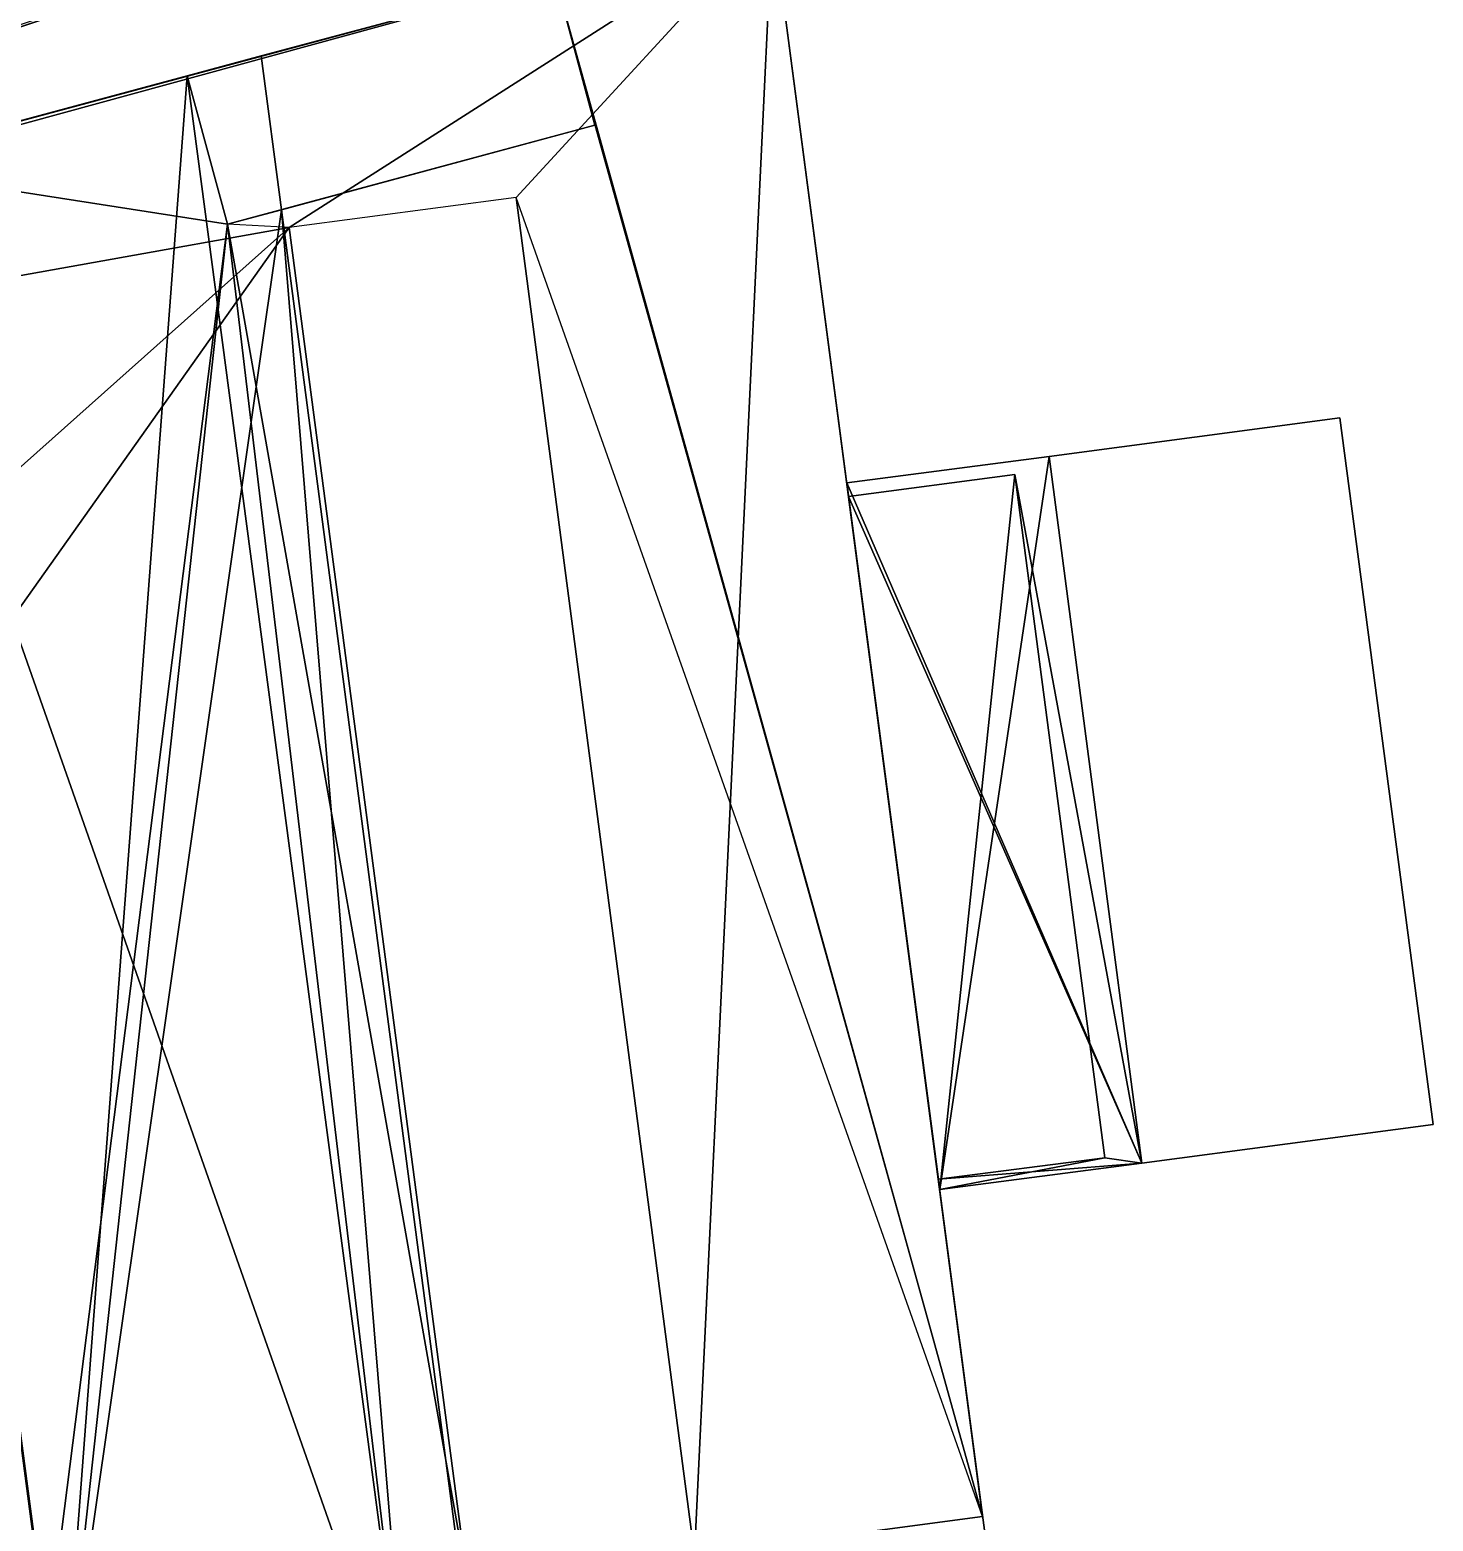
# Model space of a CAD drawing. Header units: metres. Extents: x -3 to 91.7, y -102.4 to -12.1.
# Drawn here: x 56.5 to 82.67, y -71.5 to -43.69 of the extents above; entities that cross this region are included whole.
import ezdxf

# ---------------------------------------------------------------- set-up
doc = ezdxf.new("R2010")
doc.units = ezdxf.units.M

msp = doc.modelspace()

# ---------------------------------------------------------------- linework, layer by layer
at = {"layer": 'Building Shading', "color": 195}
for points in [[(63.57, -75.74, 24.23), (59.44, -44.54, 24.23), (53.2, -46.22, 24.23)], [(57.09, -75.75, 24.23), (53.2, -46.22, 24.23), (59.44, -44.54, 24.23)], [(57.09, -75.75, 24.23), (59.44, -44.54, 24.23), (60.19, -47.31, 24.23)], [(63.57, -75.74, 24.23), (60.19, -47.31, 24.23), (59.44, -44.54, 24.23)], [(63.57, -75.74, 24.23), (53.2, -46.22, 24.23), (57.09, -75.75, 24.23)], [(57.09, -75.75, 24.23), (60.19, -47.31, 24.23), (61.2, -47.04, 24.23)], [(57.09, -75.75, 24.23), (61.2, -47.04, 24.23), (64.6, -72.92, 24.23)], [(63.57, -75.74, 24.23), (61.2, -47.04, 24.23), (60.19, -47.31, 24.23)], [(63.57, -75.74, 24.23), (64.6, -72.92, 24.23), (61.2, -47.04, 24.23)], [(82.67, -64.1, 4.01), (80.93, -50.92, 4.01), (75.51, -51.64, 3.05), (77.24, -64.82, 3.05)], [(77.24, -64.82, 3.05), (75.51, -51.64, 3.05), (80.93, -50.92, 4.01), (82.67, -64.1, 4.01)], [(77.24, -64.82, 3.05), (75.51, -51.64, 3.05), (71.74, -52.13, 3.05)], [(73.47, -65.31, 3.05), (71.74, -52.13, 3.05), (75.51, -51.64, 3.05)], [(73.47, -65.31, 3.05), (75.51, -51.64, 3.05), (77.24, -64.82, 3.05)], [(77.24, -64.82, 3.05), (71.77, -52.39, 3.05), (74.87, -51.98, 3.05)], [(73.47, -65.31, 3.05), (74.87, -51.98, 3.05), (71.77, -52.39, 3.05)], [(73.47, -65.31, 3.05), (76.55, -64.72, 3.05), (74.87, -51.98, 3.05)], [(77.24, -64.82, 3.05), (74.87, -51.98, 3.05), (76.55, -64.72, 3.05)], [(77.24, -64.82, 3.05), (71.74, -52.13, 3.05), (71.77, -52.39, 3.05)], [(73.47, -65.31, 3.05), (71.77, -52.39, 3.05), (71.74, -52.13, 3.05)], [(77.24, -64.82, 3.05), (76.55, -64.72, 3.05), (73.45, -65.12, 3.05)], [(73.47, -65.31, 3.05), (73.45, -65.12, 3.05), (76.55, -64.72, 3.05)], [(77.24, -64.82, 3.05), (73.45, -65.12, 3.05), (73.47, -65.31, 3.05)]]:
    msp.add_3dface(points, dxfattribs=at)
at = {"layer": 'THERMAL_ZONE_1', "color": 8}
msp.add_3dface([(79.76, -35.75, 8.99), (70.35, -41.61, 8.99), (28.76, -52.8, 8.99)], dxfattribs=at)
at = {"layer": 'THERMAL_ZONE_1', "color": 15}
for points in [[(28.76, -52.8, 10.52), (70.35, -41.61, 10.52), (79.73, -35.84, 10.52)], [(59.93, -41.18, 10.52), (58.32, -41.61, 10.52), (40.61, -46.35, 10.52)]]:
    msp.add_3dface(points, dxfattribs=at)
at = {"layer": 'THERMAL_ZONE_1', "color": 43}
msp.add_3dface([(28.76, -52.8, 10.52), (28.76, -52.8, 8.99), (70.35, -41.61, 8.99), (70.35, -41.61, 10.52)], dxfattribs=at)
at = {"layer": 'THERMAL_ZONE_3', "color": 8}
for points in [[(79.73, -35.84, 13.56), (70.35, -41.61, 13.56), (28.73, -52.81, 13.56)], [(30.64, -48.99, 13.56), (52.32, -43.18, 13.56), (59.13, -41.36, 13.56)]]:
    msp.add_3dface(points, dxfattribs=at)
at = {"layer": 'THERMAL_ZONE_3', "color": 43}
msp.add_3dface([(28.73, -52.81, 15.09), (28.73, -52.81, 13.56), (70.35, -41.61, 13.56), (70.35, -41.61, 15.09)], dxfattribs=at)
at = {"layer": 'THERMAL_ZONE_3', "color": 15}
msp.add_3dface([(28.75, -52.8, 15.09), (70.35, -41.61, 15.09), (52.32, -43.18, 15.09)], dxfattribs=at)
at = {"layer": 'THERMAL_ZONE_5', "color": 8}
for points in [[(76.5, -36.64, 18.14), (70.35, -41.61, 18.14), (28.75, -52.8, 18.14)], [(26.59, -53.59, 18.14), (26.56, -53.39, 18.14), (70.35, -41.61, 18.14)], [(26.59, -53.59, 18.14), (70.35, -41.61, 18.14), (61.34, -47.37, 18.14)], [(70.35, -41.61, 18.14), (65.57, -46.81, 18.14), (61.34, -47.37, 18.14)], [(70.35, -41.61, 18.14), (68.9, -72.12, 18.14), (65.57, -46.81, 18.14)], [(70.35, -41.61, 18.14), (74.27, -71.41, 18.14), (68.9, -72.12, 18.14)], [(29.49, -75.77, 18.14), (26.59, -53.59, 18.14), (61.34, -47.37, 18.14)], [(61.34, -47.37, 18.14), (41.23, -75.76, 18.14), (29.49, -75.77, 18.14)], [(61.34, -47.37, 18.14), (64.67, -72.68, 18.14), (41.23, -75.76, 18.14)], [(41.23, -75.76, 18.14), (74.27, -71.41, 18.14), (74.84, -75.73, 18.14)]]:
    msp.add_3dface(points, dxfattribs=at)
at = {"layer": 'THERMAL_ZONE_5', "color": 15}
for points in [[(28.75, -52.8, 19.66), (70.35, -41.61, 19.66), (76.5, -36.64, 19.66)], [(74.27, -71.41, 19.66), (70.35, -41.61, 19.66), (66.3, -42.7, 19.66)], [(67.04, -45.46, 19.66), (66.3, -42.7, 19.66), (59.44, -44.54, 19.66), (60.19, -47.31, 19.66)], [(74.27, -71.41, 19.66), (66.3, -42.7, 19.66), (67.04, -45.46, 19.66)], [(60.19, -47.31, 19.66), (59.44, -44.54, 19.66), (53.2, -46.22, 19.66)], [(56.82, -73.71, 19.66), (53.2, -46.22, 19.66), (40.9, -49.53, 19.66), (44.29, -75.36, 19.66)], [(60.19, -47.31, 19.66), (53.2, -46.22, 19.66), (56.84, -73.71, 19.66)], [(65.57, -46.81, 19.66), (68.9, -72.12, 19.66), (74.27, -71.41, 19.66)], [(60.19, -47.31, 19.66), (56.84, -73.71, 19.66), (64.67, -72.68, 19.66)], [(60.19, -47.31, 19.66), (64.67, -72.68, 19.66), (61.34, -47.37, 19.66)]]:
    msp.add_3dface(points, dxfattribs=at)
at = {"layer": 'THERMAL_ZONE_5', "color": 43}
msp.add_3dface([(74.84, -75.73, 19.66), (74.84, -75.73, 18.14), (70.35, -41.61, 18.14), (70.35, -41.61, 19.66)], dxfattribs=at)
at = {"layer": 'THERMAL_ZONE_6', "color": 8}
for points in [[(79.74, -35.84, 22.71), (70.35, -41.61, 22.71), (28.71, -52.81, 22.71)], [(60.19, -47.31, 22.71), (59.44, -44.54, 22.71), (66.3, -42.7, 22.71), (67.04, -45.46, 22.71)], [(44.34, -75.76, 22.71), (40.9, -49.53, 22.71), (53.2, -46.22, 22.71), (57.09, -75.75, 22.71)]]:
    msp.add_3dface(points, dxfattribs=at)
at = {"layer": 'THERMAL_ZONE_6', "color": 15}
for points in [[(28.71, -52.81, 24.23), (70.35, -41.61, 24.23), (52.26, -43.2, 24.23)], [(67.04, -45.46, 24.23), (66.3, -42.7, 24.23), (60.82, -44.17, 24.23), (61.2, -47.04, 24.23)], [(61.2, -47.04, 24.23), (60.82, -44.17, 24.23), (59.44, -44.54, 24.23), (60.19, -47.31, 24.23)], [(57.09, -75.75, 24.23), (53.2, -46.22, 24.23), (40.9, -49.53, 24.23), (44.34, -75.76, 24.23)]]:
    msp.add_3dface(points, dxfattribs=at)
at = {"layer": 'THERMAL_ZONE_6', "color": 43}
for points in [[(67.04, -45.46, 24.23), (67.04, -45.46, 22.71), (66.3, -42.7, 22.71), (66.3, -42.7, 24.23)], [(59.44, -44.54, 24.23), (53.2, -46.22, 24.23), (53.2, -46.22, 22.71), (59.44, -44.54, 22.71)], [(59.44, -44.54, 24.23), (59.44, -44.54, 22.71), (60.19, -47.31, 22.71), (60.19, -47.31, 24.23)], [(60.19, -47.31, 24.23), (60.19, -47.31, 22.71), (67.04, -45.46, 22.71), (67.04, -45.46, 24.23)], [(57.09, -75.75, 24.23), (57.09, -75.75, 22.71), (53.2, -46.22, 22.71), (53.2, -46.22, 24.23)]]:
    msp.add_3dface(points, dxfattribs=at)

doc.saveas('drawing.dxf')
